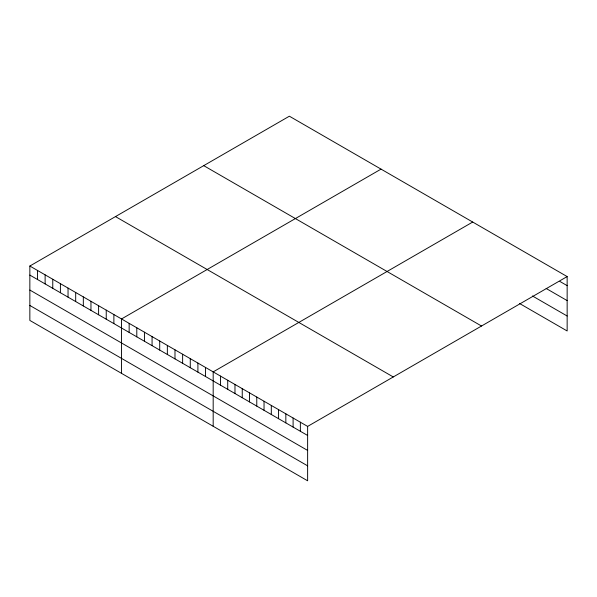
<?xml version="1.0" encoding="UTF-8"?>
<svg xmlns="http://www.w3.org/2000/svg" width="597" height="597" viewBox="0 0 597 597"><rect width="100%" height="100%" fill="white"/><g stroke="black" fill="none" stroke-linecap="round" stroke-linejoin="round"><path stroke-width="0.9" d="M29.85 266.031L307.627 426.407L307.627 480.801L29.85 320.425L29.85 266.031L289.373 116.199L567.15 276.575L567.15 330.969L519.524 303.47M381.035 169.123L121.519 318.955L121.519 373.349M472.705 222.047L213.181 371.879L213.181 426.273M307.627 426.407L567.15 276.575M559.882 281.441L567.15 285.635M546.165 288.478L567.15 300.597M532.442 295.97L567.15 316.007M203.726 165.645L481.51 326.022M115.49 216.592L393.274 376.961M29.85 275.09L307.627 435.467M29.85 290.052L307.627 450.429M29.85 305.463L307.627 465.839M300.366 422.213L300.366 431.273M293.097 418.019L293.097 427.079M285.836 413.825L285.836 422.885M278.568 409.632L278.568 418.691M271.307 405.438L271.307 414.497M264.038 401.244L264.038 410.303M256.777 397.05L256.777 406.109M249.509 392.856L249.509 401.915M242.248 388.654L242.248 397.721M234.979 384.461L234.979 393.52M227.718 380.267L227.718 389.326M220.45 376.073L220.45 385.132M205.547 367.468L205.547 376.528M197.905 363.058L197.905 372.118M190.271 358.648L190.271 367.707M182.63 354.237L182.63 363.297M174.988 349.827L174.988 358.887M167.354 345.417L167.354 354.476M159.712 341.006L159.712 350.066M152.071 336.596L152.071 345.656M144.437 332.186L144.437 341.245M136.795 327.775L136.795 336.835M129.153 323.365L129.153 332.425M113.878 314.544L113.878 323.604M106.236 310.134L106.236 319.194M98.602 305.724L98.602 314.783M90.96 301.313L90.96 310.373M83.326 296.903L83.326 305.962M75.685 292.493L75.685 301.552M68.043 288.082L68.043 297.142M60.409 283.672L60.409 292.731M52.767 279.262L52.767 288.321M45.126 274.851L45.126 283.911M37.492 270.441L37.492 279.5"/></g></svg>
